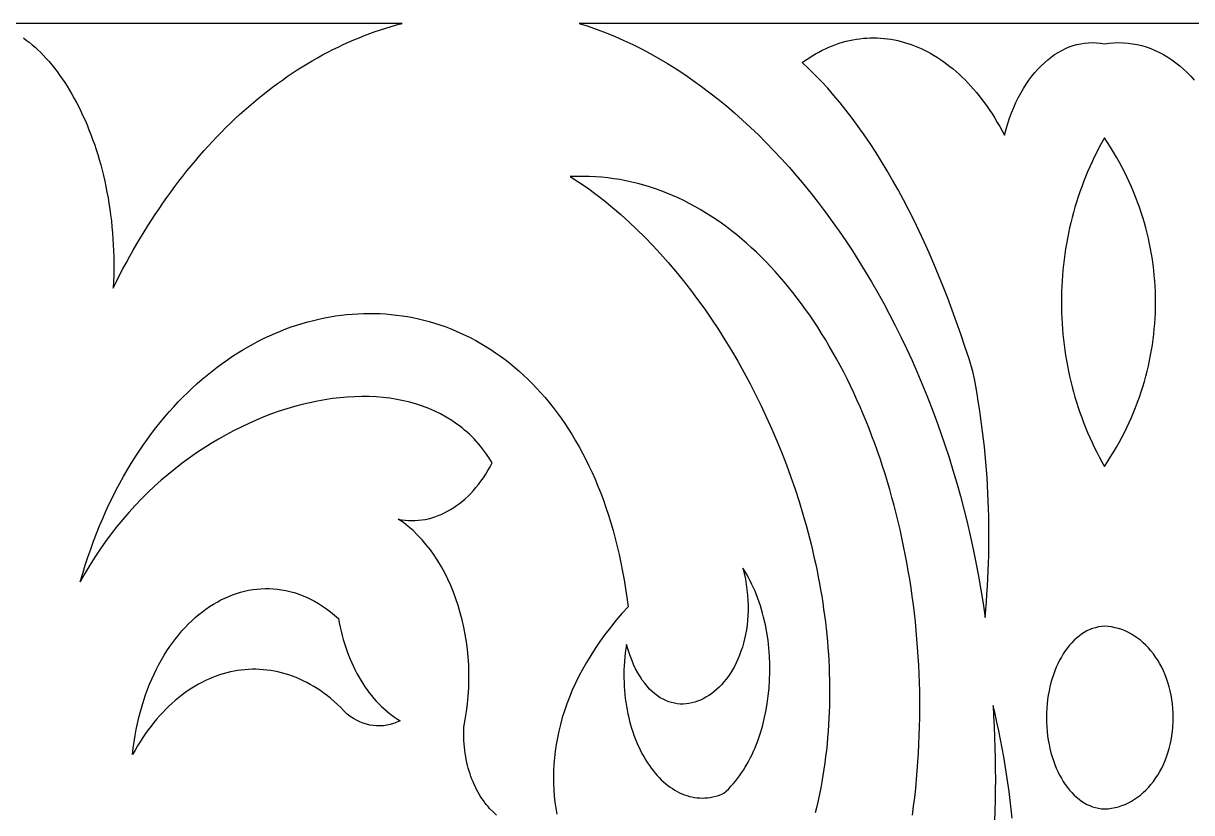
# Model space of a CAD drawing. Extents: x -1145 to -490, y -328 to 327.
# Drawn here: x -1002.2 to -931.7, y -250.4 to -202.8 of the extents above; entities that cross this region are included whole.
import ezdxf

# ---------------------------------------------------------------- set-up
doc = ezdxf.new("R2010")
doc.units = 0
doc.layers.add('LAYER_1', color=18, linetype='CONTINUOUS')

msp = doc.modelspace()

# ---------------------------------------------------------------- linework, layer by layer
at = {"layer": 'LAYER_1'}
for points in [[(-1002.236, -203.666), (-1002.057, -203.797), (-1001.879, -203.935), (-1001.703, -204.08), (-1001.528, -204.233), (-1001.355, -204.393), (-1001.184, -204.559), (-1001.015, -204.733), (-1000.848, -204.914), (-1000.683, -205.101), (-1000.52, -205.295), (-1000.359, -205.495), (-1000.2, -205.702), (-1000.044, -205.915), (-999.891, -206.134), (-999.74, -206.359), (-999.591, -206.591), (-999.446, -206.828), (-999.303, -207.071), (-999.163, -207.319), (-999.027, -207.574), (-998.893, -207.833), (-998.763, -208.098), (-998.636, -208.368), (-998.512, -208.644), (-998.392, -208.924), (-998.275, -209.21), (-998.162, -209.5), (-998.053, -209.795), (-997.948, -210.094), (-997.846, -210.398), (-997.749, -210.707), (-997.655, -211.019), (-997.566, -211.336), (-997.481, -211.657), (-997.401, -211.982), (-997.325, -212.311), (-997.253, -212.644), (-997.186, -212.98), (-997.124, -213.32), (-997.066, -213.663), (-997.014, -214.01), (-996.966, -214.36), (-996.924, -214.713), (-996.886, -215.069), (-996.854, -215.428), (-996.827, -215.79), (-996.806, -216.155), (-996.79, -216.522), (-996.78, -216.892), (-996.775, -217.264), (-996.776, -217.639), (-996.783, -218.015), (-996.796, -218.394), (-996.815, -218.775), (-996.62, -218.381), (-996.422, -217.992), (-996.22, -217.606), (-996.016, -217.225), (-995.809, -216.847), (-995.598, -216.474), (-995.385, -216.105), (-995.169, -215.74), (-994.95, -215.379), (-994.728, -215.023), (-994.503, -214.671), (-994.275, -214.323), (-994.045, -213.979), (-993.812, -213.64), (-993.576, -213.305), (-993.337, -212.974), (-993.096, -212.648), (-992.852, -212.326), (-992.606, -212.009), (-992.357, -211.696), (-992.105, -211.388), (-991.852, -211.084), (-991.595, -210.785), (-991.336, -210.49), (-991.075, -210.2), (-990.812, -209.915), (-990.546, -209.635), (-990.278, -209.359), (-990.007, -209.088), (-989.735, -208.821), (-989.46, -208.56), (-989.183, -208.303), (-988.904, -208.051), (-988.623, -207.804), (-988.34, -207.562), (-988.054, -207.325), (-987.767, -207.092), (-987.478, -206.865), (-987.187, -206.643), (-986.894, -206.425), (-986.599, -206.213), (-986.302, -206.006), (-986.003, -205.804), (-985.703, -205.607), (-985.401, -205.416), (-985.097, -205.229), (-984.792, -205.048), (-984.485, -204.872), (-984.176, -204.701), (-983.865, -204.536), (-983.554, -204.376), (-983.24, -204.221), (-982.925, -204.072), (-982.609, -203.928), (-982.291, -203.789), (-981.972, -203.656), (-981.651, -203.529), (-981.33, -203.407), (-981.007, -203.29), (-980.682, -203.179), (-980.357, -203.074), (-980.03, -202.974), (-979.702, -202.88), (-979.373, -202.792), (-1004.089, -202.794)], [(-899.265, -202.793), (-936.98, -202.794), (-968.675, -202.794), (-968.132, -202.968), (-967.59, -203.157), (-967.051, -203.363), (-966.514, -203.583), (-965.979, -203.819), (-965.446, -204.07), (-964.916, -204.335), (-964.39, -204.616), (-963.866, -204.911), (-963.345, -205.22), (-962.827, -205.544), (-962.313, -205.882), (-961.803, -206.234), (-961.296, -206.599), (-960.793, -206.978), (-960.294, -207.37), (-959.8, -207.776), (-959.31, -208.194), (-958.824, -208.626), (-958.343, -209.07), (-957.867, -209.527), (-957.396, -209.996), (-956.93, -210.477), (-956.469, -210.971), (-956.014, -211.476), (-955.564, -211.993), (-955.121, -212.521), (-954.683, -213.061), (-954.251, -213.612), (-953.826, -214.175), (-953.407, -214.748), (-952.994, -215.331), (-952.588, -215.926), (-952.189, -216.53), (-951.797, -217.145), (-951.413, -217.77), (-951.035, -218.405), (-950.665, -219.049), (-950.303, -219.703), (-949.948, -220.366), (-949.602, -221.039), (-949.263, -221.72), (-948.933, -222.411), (-948.611, -223.11), (-948.298, -223.817), (-947.994, -224.533), (-947.698, -225.257), (-947.412, -225.989), (-947.135, -226.729), (-946.867, -227.477), (-946.608, -228.232), (-946.359, -228.994), (-946.12, -229.764), (-945.892, -230.541), (-945.673, -231.324), (-945.464, -232.114), (-945.266, -232.911), (-945.079, -233.714), (-944.902, -234.523), (-944.736, -235.338), (-944.581, -236.159), (-944.438, -236.986), (-944.305, -237.818), (-944.185, -238.655), (-944.142, -238.188), (-944.103, -237.719), (-944.069, -237.25), (-944.039, -236.781), (-944.014, -236.311), (-943.992, -235.842), (-943.975, -235.371), (-943.962, -234.901), (-943.953, -234.431), (-943.949, -233.961), (-943.949, -233.491), (-943.953, -233.021), (-943.961, -232.552), (-943.974, -232.083), (-943.99, -231.614), (-944.011, -231.146), (-944.036, -230.679), (-944.066, -230.212), (-944.099, -229.746), (-944.137, -229.281), (-944.179, -228.817), (-944.225, -228.354), (-944.276, -227.892), (-944.33, -227.431), (-944.389, -226.972), (-944.452, -226.514), (-944.519, -226.058), (-944.591, -225.603), (-944.666, -225.149), (-944.746, -224.698), (-944.83, -224.248), (-944.918, -223.8), (-945.153, -223.042), (-945.396, -222.293), (-945.645, -221.553), (-945.9, -220.822), (-946.162, -220.1), (-946.43, -219.387), (-946.704, -218.684), (-946.985, -217.992), (-947.271, -217.31), (-947.563, -216.638), (-947.861, -215.977), (-948.164, -215.328), (-948.473, -214.691), (-948.787, -214.065), (-949.107, -213.451), (-949.431, -212.85), (-949.761, -212.261), (-950.095, -211.686), (-950.434, -211.123), (-950.778, -210.575), (-951.127, -210.04), (-951.48, -209.519), (-951.837, -209.013), (-952.198, -208.522), (-952.564, -208.046), (-952.933, -207.585), (-953.307, -207.14), (-953.684, -206.71), (-954.064, -206.297), (-954.449, -205.9), (-954.836, -205.52), (-955.227, -205.158), (-955.028, -205.017), (-954.828, -204.883), (-954.627, -204.756), (-954.425, -204.637), (-954.222, -204.524), (-954.018, -204.419), (-953.814, -204.32), (-953.608, -204.229), (-953.402, -204.144), (-953.196, -204.067), (-952.989, -203.996), (-952.781, -203.932), (-952.573, -203.876), (-952.365, -203.826), (-952.157, -203.782), (-951.948, -203.746), (-951.74, -203.716), (-951.531, -203.694), (-951.322, -203.678), (-951.113, -203.668), (-950.905, -203.665), (-950.696, -203.669), (-950.488, -203.68), (-950.281, -203.697), (-950.074, -203.721), (-949.867, -203.751), (-949.66, -203.788), (-949.455, -203.832), (-949.25, -203.882), (-949.046, -203.938), (-948.842, -204.001), (-948.64, -204.07), (-948.438, -204.146), (-948.237, -204.228), (-948.038, -204.316), (-947.84, -204.411), (-947.642, -204.512), (-947.447, -204.619), (-947.252, -204.733), (-947.059, -204.853), (-946.867, -204.979), (-946.677, -205.111), (-946.488, -205.249), (-946.301, -205.394), (-946.116, -205.544), (-945.933, -205.701), (-945.751, -205.864), (-945.572, -206.033), (-945.394, -206.207), (-945.219, -206.388), (-945.045, -206.575), (-944.874, -206.768), (-944.705, -206.967), (-944.538, -207.171), (-944.374, -207.382), (-944.212, -207.598), (-944.053, -207.82), (-943.897, -208.048), (-943.743, -208.282), (-943.591, -208.522), (-943.443, -208.767), (-943.297, -209.018), (-943.154, -209.275), (-943.015, -209.537), (-942.919, -209.185), (-942.815, -208.843), (-942.703, -208.51), (-942.583, -208.187), (-942.455, -207.875), (-942.319, -207.572), (-942.176, -207.281), (-942.026, -207), (-941.869, -206.73), (-941.705, -206.471), (-941.536, -206.224), (-941.36, -205.988), (-941.178, -205.764), (-940.991, -205.552), (-940.799, -205.352), (-940.602, -205.165), (-940.4, -204.99), (-940.193, -204.828), (-939.983, -204.679), (-939.768, -204.544), (-939.55, -204.421), (-939.328, -204.313), (-939.103, -204.218), (-938.875, -204.137), (-938.645, -204.07), (-938.412, -204.018), (-938.177, -203.981), (-937.94, -203.958), (-937.702, -203.951), (-937.462, -203.959), (-937.221, -203.982), (-936.98, -204.021), (-936.692, -203.982), (-936.406, -203.959), (-936.12, -203.951), (-935.837, -203.958), (-935.555, -203.981), (-935.275, -204.018), (-934.998, -204.07), (-934.724, -204.137), (-934.453, -204.218), (-934.186, -204.313), (-933.922, -204.421), (-933.662, -204.544), (-933.407, -204.679), (-933.156, -204.828), (-932.911, -204.99), (-932.67, -205.165), (-932.436, -205.352), (-932.207, -205.552), (-931.984, -205.764), (-931.769, -205.988), (-931.559, -206.224)], [(-948.565, -250.588), (-948.495, -250.053), (-948.43, -249.518), (-948.372, -248.982), (-948.32, -248.447), (-948.275, -247.912), (-948.235, -247.377), (-948.201, -246.842), (-948.173, -246.307), (-948.152, -245.773), (-948.136, -245.239), (-948.126, -244.707), (-948.121, -244.174), (-948.123, -243.643), (-948.13, -243.113), (-948.143, -242.584), (-948.162, -242.056), (-948.186, -241.529), (-948.216, -241.003), (-948.252, -240.479), (-948.293, -239.957), (-948.339, -239.436), (-948.391, -238.917), (-948.449, -238.4), (-948.512, -237.885), (-948.58, -237.372), (-948.653, -236.861), (-948.732, -236.352), (-948.816, -235.846), (-948.905, -235.342), (-949, -234.841), (-949.099, -234.343), (-949.204, -233.847), (-949.313, -233.354), (-949.428, -232.864), (-949.548, -232.377), (-949.672, -231.894), (-949.802, -231.414), (-949.936, -230.937), (-950.075, -230.463), (-950.219, -229.994), (-950.368, -229.528), (-950.521, -229.065), (-950.679, -228.607), (-950.842, -228.153), (-951.009, -227.702), (-951.181, -227.256), (-951.358, -226.815), (-951.538, -226.377), (-951.724, -225.944), (-951.914, -225.516), (-952.108, -225.093), (-952.306, -224.674), (-952.509, -224.26), (-952.716, -223.851), (-952.928, -223.448), (-953.143, -223.049), (-953.363, -222.656), (-953.587, -222.269), (-953.815, -221.886), (-954.047, -221.51), (-954.283, -221.139), (-954.523, -220.774), (-954.767, -220.415), (-955.015, -220.062), (-955.266, -219.715), (-955.522, -219.375), (-955.781, -219.04), (-956.044, -218.712), (-956.311, -218.391), (-956.582, -218.076), (-956.856, -217.769), (-957.133, -217.467), (-957.415, -217.173), (-957.7, -216.886), (-957.988, -216.606), (-958.28, -216.334), (-958.575, -216.068), (-958.873, -215.81), (-959.175, -215.56), (-959.481, -215.317), (-959.789, -215.082), (-960.101, -214.855), (-960.416, -214.636), (-960.734, -214.425), (-961.055, -214.222), (-961.38, -214.028), (-961.707, -213.841), (-962.037, -213.663), (-962.371, -213.494), (-962.707, -213.334), (-963.046, -213.182), (-963.389, -213.039), (-963.733, -212.905), (-964.081, -212.78), (-964.432, -212.664), (-964.785, -212.558), (-965.141, -212.461), (-965.499, -212.373), (-965.86, -212.295), (-966.224, -212.227), (-966.59, -212.169), (-966.959, -212.12), (-967.33, -212.081), (-967.704, -212.053), (-968.08, -212.035), (-968.458, -212.027), (-968.839, -212.029), (-969.222, -212.042), (-968.704, -212.375), (-968.191, -212.728), (-967.68, -213.099), (-967.174, -213.489), (-966.673, -213.898), (-966.176, -214.323), (-965.684, -214.767), (-965.198, -215.226), (-964.717, -215.703), (-964.242, -216.195), (-963.773, -216.703), (-963.311, -217.225), (-962.855, -217.763), (-962.407, -218.314), (-961.966, -218.88), (-961.533, -219.458), (-961.108, -220.05), (-960.691, -220.654), (-960.283, -221.27), (-959.884, -221.898), (-959.495, -222.536), (-959.114, -223.186), (-958.744, -223.846), (-958.384, -224.516), (-958.034, -225.195), (-957.695, -225.883), (-957.367, -226.58), (-957.05, -227.285), (-956.745, -227.997), (-956.453, -228.717), (-956.172, -229.444), (-955.904, -230.177), (-955.649, -230.916), (-955.407, -231.661), (-955.178, -232.411), (-954.964, -233.165), (-954.862, -233.544), (-954.763, -233.924), (-954.668, -234.305), (-954.577, -234.686), (-954.49, -235.069), (-954.406, -235.452), (-954.326, -235.836), (-954.249, -236.221), (-954.177, -236.607), (-954.108, -236.993), (-954.044, -237.379), (-953.983, -237.766), (-953.926, -238.153), (-953.873, -238.541), (-953.825, -238.929), (-953.78, -239.318), (-953.74, -239.706), (-953.703, -240.095), (-953.671, -240.483), (-953.643, -240.872), (-953.62, -241.261), (-953.601, -241.65), (-953.586, -242.038), (-953.575, -242.426), (-953.569, -242.815), (-953.568, -243.202), (-953.57, -243.59), (-953.578, -243.977), (-953.59, -244.364), (-953.607, -244.75), (-953.628, -245.135), (-953.654, -245.52), (-953.685, -245.905), (-953.72, -246.288), (-953.761, -246.671), (-953.806, -247.053), (-953.856, -247.434), (-953.911, -247.814), (-953.971, -248.193), (-954.036, -248.571), (-954.106, -248.948), (-954.181, -249.324), (-954.262, -249.699), (-954.347, -250.072), (-954.438, -250.444)], [(-973.672, -250.588), (-973.884, -250.396), (-974.087, -250.186), (-974.185, -250.075), (-974.281, -249.959), (-974.374, -249.839), (-974.465, -249.715), (-974.553, -249.587), (-974.639, -249.455), (-974.722, -249.318), (-974.801, -249.179), (-974.878, -249.035), (-974.952, -248.887), (-975.022, -248.736), (-975.09, -248.582), (-975.154, -248.424), (-975.214, -248.262), (-975.271, -248.098), (-975.325, -247.93), (-975.375, -247.758), (-975.421, -247.584), (-975.463, -247.407), (-975.501, -247.227), (-975.535, -247.043), (-975.565, -246.858), (-975.591, -246.669), (-975.613, -246.478), (-975.63, -246.284), (-975.643, -246.087), (-975.651, -245.888), (-975.654, -245.687), (-975.653, -245.484), (-975.647, -245.278), (-975.556, -244.808), (-975.481, -244.336), (-975.422, -243.863), (-975.378, -243.39), (-975.35, -242.918), (-975.337, -242.447), (-975.338, -241.978), (-975.354, -241.511), (-975.384, -241.047), (-975.429, -240.587), (-975.488, -240.132), (-975.56, -239.681), (-975.646, -239.237), (-975.746, -238.798), (-975.859, -238.367), (-975.984, -237.943), (-976.123, -237.527), (-976.274, -237.121), (-976.438, -236.723), (-976.613, -236.336), (-976.801, -235.96), (-977.001, -235.595), (-977.212, -235.242), (-977.435, -234.902), (-977.668, -234.576), (-977.913, -234.263), (-978.169, -233.965), (-978.435, -233.682), (-978.712, -233.416), (-978.998, -233.165), (-979.295, -232.932), (-979.602, -232.717), (-979.397, -232.754), (-979.193, -232.781), (-978.989, -232.798), (-978.786, -232.804), (-978.583, -232.801), (-978.382, -232.788), (-978.181, -232.766), (-977.981, -232.733), (-977.782, -232.692), (-977.585, -232.64), (-977.39, -232.58), (-977.196, -232.51), (-977.005, -232.432), (-976.815, -232.344), (-976.628, -232.247), (-976.443, -232.142), (-976.26, -232.027), (-976.081, -231.904), (-975.904, -231.773), (-975.73, -231.633), (-975.559, -231.485), (-975.392, -231.328), (-975.228, -231.164), (-975.068, -230.991), (-974.912, -230.81), (-974.76, -230.621), (-974.612, -230.425), (-974.468, -230.221), (-974.328, -230.009), (-974.194, -229.79), (-974.064, -229.563), (-973.939, -229.329), (-974.046, -229.151), (-974.157, -228.977), (-974.272, -228.808), (-974.39, -228.642), (-974.511, -228.481), (-974.636, -228.324), (-974.764, -228.171), (-974.896, -228.022), (-975.031, -227.877), (-975.169, -227.737), (-975.31, -227.6), (-975.454, -227.468), (-975.601, -227.34), (-975.751, -227.216), (-975.904, -227.096), (-976.06, -226.979), (-976.38, -226.76), (-976.711, -226.556), (-977.052, -226.368), (-977.404, -226.196), (-977.765, -226.039), (-978.134, -225.899), (-978.513, -225.774), (-978.9, -225.664), (-979.295, -225.57), (-979.697, -225.49), (-980.106, -225.426), (-980.521, -225.377), (-980.943, -225.343), (-981.37, -225.324), (-981.803, -225.319), (-982.24, -225.329), (-982.682, -225.354), (-983.128, -225.393), (-983.577, -225.446), (-984.029, -225.513), (-984.485, -225.595), (-984.942, -225.69), (-985.401, -225.799), (-985.862, -225.922), (-986.324, -226.059), (-986.786, -226.209), (-987.248, -226.373), (-987.71, -226.55), (-988.172, -226.741), (-988.632, -226.944), (-989.091, -227.161), (-989.547, -227.39), (-990.001, -227.632), (-990.453, -227.887), (-990.901, -228.155), (-991.345, -228.435), (-991.786, -228.727), (-992.221, -229.032), (-992.652, -229.349), (-993.078, -229.678), (-993.497, -230.02), (-993.91, -230.373), (-994.317, -230.737), (-994.716, -231.114), (-995.108, -231.502), (-995.492, -231.902), (-995.868, -232.312), (-996.234, -232.735), (-996.592, -233.168), (-996.94, -233.612), (-997.277, -234.068), (-997.605, -234.534), (-997.921, -235.011), (-998.226, -235.498), (-998.519, -235.997), (-998.8, -236.505), (-998.652, -236), (-998.498, -235.502), (-998.337, -235.012), (-998.17, -234.531), (-997.998, -234.057), (-997.819, -233.591), (-997.634, -233.133), (-997.444, -232.683), (-997.248, -232.24), (-997.046, -231.806), (-996.839, -231.38), (-996.627, -230.961), (-996.41, -230.551), (-996.187, -230.148), (-995.96, -229.754), (-995.727, -229.367), (-995.49, -228.988), (-995.248, -228.618), (-995.002, -228.255), (-994.751, -227.9), (-994.496, -227.554), (-994.237, -227.215), (-993.974, -226.884), (-993.706, -226.562), (-993.435, -226.247), (-993.16, -225.941), (-992.882, -225.642), (-992.6, -225.351), (-992.314, -225.069), (-992.026, -224.795), (-991.734, -224.528), (-991.439, -224.27), (-991.141, -224.02), (-990.84, -223.778), (-990.536, -223.544), (-990.23, -223.318), (-989.921, -223.1), (-989.61, -222.89), (-989.297, -222.688), (-988.981, -222.495), (-988.663, -222.309), (-988.344, -222.132), (-988.022, -221.963), (-987.699, -221.802), (-987.374, -221.649), (-987.048, -221.505), (-986.72, -221.368), (-986.391, -221.24), (-986.06, -221.12), (-985.729, -221.008), (-985.397, -220.904), (-985.063, -220.808), (-984.729, -220.721), (-984.395, -220.642), (-984.06, -220.571), (-983.724, -220.508), (-983.388, -220.453), (-983.052, -220.407), (-982.716, -220.369), (-982.38, -220.339), (-982.045, -220.318), (-981.709, -220.304), (-981.374, -220.299), (-981.039, -220.303), (-980.705, -220.314), (-980.372, -220.334), (-980.039, -220.362), (-979.707, -220.398), (-979.377, -220.443), (-979.047, -220.496), (-978.719, -220.557), (-978.392, -220.627), (-978.067, -220.705), (-977.743, -220.791), (-977.421, -220.886), (-977.101, -220.989), (-976.783, -221.1), (-976.467, -221.22), (-976.152, -221.348), (-975.841, -221.485), (-975.531, -221.629), (-975.224, -221.783), (-974.92, -221.944), (-974.618, -222.114), (-974.32, -222.293), (-974.024, -222.479), (-973.731, -222.675), (-973.441, -222.878), (-973.155, -223.09), (-972.872, -223.311), (-972.593, -223.54), (-972.317, -223.777), (-972.045, -224.023), (-971.776, -224.278), (-971.512, -224.54), (-971.252, -224.812), (-970.995, -225.091), (-970.743, -225.38), (-970.496, -225.676), (-970.253, -225.982), (-970.015, -226.295), (-969.781, -226.618), (-969.552, -226.948), (-969.328, -227.288), (-969.109, -227.636), (-968.896, -227.992), (-968.687, -228.357), (-968.484, -228.73), (-968.287, -229.113), (-968.095, -229.503), (-967.908, -229.902), (-967.728, -230.31), (-967.554, -230.726), (-967.385, -231.151), (-967.223, -231.585), (-967.067, -232.027), (-966.918, -232.478), (-966.775, -232.937), (-966.638, -233.405), (-966.508, -233.882), (-966.386, -234.367), (-966.27, -234.861), (-966.161, -235.363), (-966.059, -235.874), (-965.965, -236.394), (-965.878, -236.923), (-965.798, -237.46), (-965.726, -238.006), (-966.104, -238.424), (-966.462, -238.844), (-966.803, -239.264), (-967.126, -239.685), (-967.431, -240.106), (-967.719, -240.527), (-967.99, -240.948), (-968.244, -241.369), (-968.481, -241.789), (-968.703, -242.209), (-968.908, -242.628), (-969.097, -243.046), (-969.271, -243.463), (-969.429, -243.878), (-969.573, -244.292), (-969.702, -244.704), (-969.816, -245.114), (-969.916, -245.521), (-970.002, -245.927), (-970.074, -246.329), (-970.133, -246.729), (-970.178, -247.126), (-970.211, -247.52), (-970.231, -247.91), (-970.238, -248.297), (-970.234, -248.68), (-970.217, -249.06), (-970.188, -249.435), (-970.149, -249.805), (-970.097, -250.172), (-970.036, -250.533)], [(-942.554, -250.765), (-942.607, -250.231), (-942.666, -249.698), (-942.732, -249.167), (-942.803, -248.638), (-942.88, -248.11), (-942.962, -247.584), (-943.051, -247.06), (-943.145, -246.538), (-943.245, -246.018), (-943.351, -245.501), (-943.463, -244.986), (-943.581, -244.474), (-943.704, -243.964), (-943.667, -244.605), (-943.635, -245.244), (-943.609, -245.883), (-943.589, -246.521), (-943.574, -247.158), (-943.565, -247.794), (-943.562, -248.428), (-943.564, -249.061), (-943.572, -249.693), (-943.586, -250.324), (-943.605, -250.954)]]:
    msp.add_lwpolyline(points, dxfattribs=at)
for points in [[(-936.98, -209.698), (-937.139, -209.985), (-937.294, -210.275), (-937.444, -210.566), (-937.588, -210.86), (-937.728, -211.155), (-937.862, -211.453), (-937.991, -211.752), (-938.116, -212.053), (-938.235, -212.356), (-938.349, -212.66), (-938.458, -212.966), (-938.562, -213.273), (-938.661, -213.582), (-938.755, -213.892), (-938.843, -214.203), (-938.927, -214.516), (-939.006, -214.83), (-939.079, -215.144), (-939.148, -215.46), (-939.211, -215.777), (-939.269, -216.094), (-939.323, -216.412), (-939.371, -216.731), (-939.414, -217.051), (-939.452, -217.371), (-939.485, -217.692), (-939.513, -218.013), (-939.536, -218.334), (-939.553, -218.656), (-939.566, -218.978), (-939.574, -219.3), (-939.576, -219.622), (-939.574, -219.944), (-939.566, -220.266), (-939.553, -220.588), (-939.536, -220.91), (-939.513, -221.231), (-939.485, -221.552), (-939.452, -221.873), (-939.414, -222.193), (-939.371, -222.512), (-939.323, -222.831), (-939.269, -223.15), (-939.211, -223.467), (-939.148, -223.784), (-939.079, -224.099), (-939.006, -224.414), (-938.927, -224.728), (-938.843, -225.04), (-938.755, -225.352), (-938.661, -225.662), (-938.562, -225.971), (-938.458, -226.278), (-938.349, -226.584), (-938.235, -226.888), (-938.116, -227.191), (-937.991, -227.492), (-937.862, -227.791), (-937.728, -228.089), (-937.588, -228.384), (-937.444, -228.678), (-937.294, -228.969), (-937.139, -229.259), (-936.98, -229.546), (-936.789, -229.259), (-936.605, -228.969), (-936.428, -228.678), (-936.256, -228.384), (-936.09, -228.089), (-935.93, -227.791), (-935.776, -227.492), (-935.628, -227.191), (-935.486, -226.888), (-935.351, -226.584), (-935.221, -226.278), (-935.097, -225.971), (-934.98, -225.662), (-934.868, -225.352), (-934.762, -225.04), (-934.663, -224.728), (-934.569, -224.414), (-934.482, -224.099), (-934.4, -223.784), (-934.325, -223.467), (-934.256, -223.15), (-934.192, -222.831), (-934.135, -222.512), (-934.084, -222.193), (-934.038, -221.873), (-933.999, -221.552), (-933.966, -221.231), (-933.939, -220.91), (-933.918, -220.588), (-933.903, -220.266), (-933.894, -219.944), (-933.891, -219.622), (-933.894, -219.3), (-933.903, -218.978), (-933.918, -218.656), (-933.939, -218.334), (-933.966, -218.013), (-933.999, -217.692), (-934.038, -217.371), (-934.084, -217.051), (-934.135, -216.731), (-934.192, -216.412), (-934.256, -216.094), (-934.325, -215.777), (-934.4, -215.46), (-934.482, -215.144), (-934.569, -214.83), (-934.663, -214.516), (-934.762, -214.203), (-934.868, -213.892), (-934.98, -213.582), (-935.097, -213.273), (-935.221, -212.966), (-935.351, -212.66), (-935.486, -212.356), (-935.628, -212.053), (-935.776, -211.752), (-935.93, -211.453), (-936.09, -211.155), (-936.256, -210.86), (-936.428, -210.566), (-936.605, -210.275), (-936.789, -209.985)], [(-965.829, -240.282), (-965.869, -240.541), (-965.903, -240.8), (-965.931, -241.057), (-965.953, -241.313), (-965.969, -241.568), (-965.979, -241.821), (-965.984, -242.072), (-965.984, -242.322), (-965.978, -242.57), (-965.967, -242.816), (-965.95, -243.06), (-965.929, -243.301), (-965.902, -243.54), (-965.87, -243.777), (-965.834, -244.011), (-965.792, -244.241), (-965.746, -244.469), (-965.696, -244.694), (-965.641, -244.916), (-965.581, -245.134), (-965.517, -245.348), (-965.449, -245.559), (-965.377, -245.766), (-965.3, -245.97), (-965.22, -246.169), (-965.136, -246.363), (-965.048, -246.554), (-964.956, -246.74), (-964.861, -246.921), (-964.762, -247.098), (-964.66, -247.269), (-964.554, -247.436), (-964.445, -247.597), (-964.333, -247.753), (-964.218, -247.904), (-964.1, -248.049), (-963.979, -248.188), (-963.855, -248.321), (-963.729, -248.449), (-963.599, -248.57), (-963.468, -248.685), (-963.334, -248.793), (-963.197, -248.895), (-963.059, -248.99), (-962.918, -249.078), (-962.775, -249.16), (-962.63, -249.234), (-962.483, -249.301), (-962.334, -249.36), (-962.184, -249.412), (-962.032, -249.456), (-961.878, -249.493), (-961.724, -249.521), (-961.567, -249.542), (-961.41, -249.554), (-961.251, -249.558), (-961.091, -249.553), (-960.93, -249.54), (-960.768, -249.518), (-960.606, -249.487), (-960.442, -249.447), (-960.278, -249.398), (-960.114, -249.339), (-959.949, -249.271), (-959.803, -249.136), (-959.66, -248.995), (-959.521, -248.848), (-959.386, -248.697), (-959.255, -248.54), (-959.128, -248.378), (-959.004, -248.211), (-958.885, -248.04), (-958.769, -247.864), (-958.658, -247.683), (-958.55, -247.499), (-958.446, -247.31), (-958.346, -247.118), (-958.25, -246.921), (-958.158, -246.721), (-958.07, -246.518), (-957.987, -246.311), (-957.907, -246.101), (-957.759, -245.672), (-957.628, -245.233), (-957.513, -244.784), (-957.414, -244.326), (-957.332, -243.861), (-957.267, -243.391), (-957.218, -242.915), (-957.186, -242.437), (-957.171, -241.956), (-957.174, -241.474), (-957.193, -240.992), (-957.23, -240.511), (-957.284, -240.034), (-957.355, -239.56), (-957.445, -239.091), (-957.551, -238.629), (-957.611, -238.4), (-957.676, -238.174), (-957.745, -237.95), (-957.818, -237.728), (-957.896, -237.508), (-957.979, -237.292), (-958.066, -237.078), (-958.157, -236.867), (-958.254, -236.659), (-958.354, -236.454), (-958.459, -236.253), (-958.569, -236.056), (-958.684, -235.862), (-958.803, -235.672), (-958.722, -236.009), (-958.654, -236.343), (-958.598, -236.672), (-958.554, -236.996), (-958.521, -237.316), (-958.5, -237.631), (-958.489, -237.94), (-958.489, -238.244), (-958.5, -238.542), (-958.52, -238.834), (-958.55, -239.121), (-958.59, -239.401), (-958.638, -239.675), (-958.695, -239.942), (-958.761, -240.202), (-958.835, -240.455), (-958.916, -240.7), (-959.005, -240.939), (-959.102, -241.169), (-959.205, -241.392), (-959.314, -241.606), (-959.43, -241.813), (-959.552, -242.011), (-959.68, -242.2), (-959.813, -242.38), (-959.95, -242.551), (-960.093, -242.713), (-960.24, -242.865), (-960.391, -243.007), (-960.546, -243.14), (-960.704, -243.262), (-960.865, -243.374), (-961.03, -243.476), (-961.196, -243.567), (-961.365, -243.647), (-961.536, -243.715), (-961.708, -243.773), (-961.882, -243.819), (-962.057, -243.853), (-962.232, -243.875), (-962.408, -243.885), (-962.584, -243.882), (-962.759, -243.867), (-962.934, -243.839), (-963.108, -243.798), (-963.281, -243.744), (-963.452, -243.677), (-963.621, -243.596), (-963.788, -243.501), (-963.953, -243.392), (-964.115, -243.269), (-964.274, -243.131), (-964.43, -242.979), (-964.582, -242.812), (-964.73, -242.63), (-964.873, -242.433), (-965.012, -242.22), (-965.146, -241.992), (-965.275, -241.748), (-965.398, -241.488), (-965.515, -241.211), (-965.626, -240.918), (-965.731, -240.609)], [(-979.483, -244.893), (-979.683, -244.985), (-979.885, -245.061), (-980.089, -245.121), (-980.294, -245.165), (-980.5, -245.194), (-980.706, -245.207), (-980.912, -245.204), (-981.118, -245.186), (-981.323, -245.152), (-981.526, -245.103), (-981.727, -245.038), (-981.927, -244.958), (-982.123, -244.863), (-982.316, -244.752), (-982.506, -244.627), (-982.692, -244.486), (-982.883, -244.283), (-983.077, -244.089), (-983.273, -243.903), (-983.471, -243.724), (-983.671, -243.554), (-983.874, -243.392), (-984.078, -243.237), (-984.284, -243.091), (-984.492, -242.952), (-984.702, -242.821), (-984.913, -242.698), (-985.125, -242.583), (-985.339, -242.476), (-985.554, -242.377), (-985.77, -242.285), (-985.988, -242.201), (-986.206, -242.125), (-986.425, -242.057), (-986.644, -241.996), (-986.864, -241.943), (-987.085, -241.898), (-987.306, -241.86), (-987.528, -241.83), (-987.75, -241.808), (-987.971, -241.793), (-988.193, -241.785), (-988.415, -241.786), (-988.636, -241.794), (-988.858, -241.809), (-989.079, -241.832), (-989.299, -241.862), (-989.519, -241.9), (-989.738, -241.945), (-989.956, -241.998), (-990.174, -242.058), (-990.39, -242.125), (-990.606, -242.2), (-990.82, -242.282), (-991.033, -242.372), (-991.244, -242.468), (-991.454, -242.572), (-991.662, -242.684), (-991.869, -242.802), (-992.074, -242.928), (-992.277, -243.061), (-992.478, -243.201), (-992.677, -243.349), (-992.874, -243.503), (-993.068, -243.665), (-993.26, -243.834), (-993.45, -244.01), (-993.637, -244.193), (-993.821, -244.383), (-994.002, -244.58), (-994.181, -244.784), (-994.356, -244.995), (-994.529, -245.213), (-994.698, -245.438), (-994.864, -245.67), (-995.027, -245.909), (-995.186, -246.155), (-995.341, -246.408), (-995.493, -246.668), (-995.641, -246.934), (-995.597, -246.545), (-995.546, -246.162), (-995.486, -245.785), (-995.418, -245.414), (-995.343, -245.05), (-995.26, -244.692), (-995.169, -244.34), (-995.072, -243.995), (-994.967, -243.657), (-994.855, -243.326), (-994.737, -243.001), (-994.612, -242.684), (-994.481, -242.374), (-994.343, -242.072), (-994.199, -241.776), (-994.05, -241.489), (-993.894, -241.209), (-993.733, -240.936), (-993.567, -240.672), (-993.395, -240.415), (-993.219, -240.167), (-993.037, -239.927), (-992.851, -239.695), (-992.66, -239.471), (-992.465, -239.257), (-992.266, -239.05), (-992.062, -238.853), (-991.855, -238.664), (-991.644, -238.484), (-991.429, -238.314), (-991.211, -238.153), (-990.99, -238), (-990.765, -237.858), (-990.538, -237.725), (-990.308, -237.601), (-990.076, -237.488), (-989.841, -237.384), (-989.604, -237.29), (-989.365, -237.206), (-989.124, -237.133), (-988.881, -237.069), (-988.637, -237.016), (-988.391, -236.974), (-988.145, -236.943), (-987.897, -236.922), (-987.648, -236.912), (-987.399, -236.913), (-987.149, -236.925), (-986.898, -236.948), (-986.648, -236.982), (-986.397, -237.028), (-986.147, -237.086), (-985.897, -237.155), (-985.647, -237.236), (-985.398, -237.329), (-985.15, -237.433), (-984.903, -237.55), (-984.657, -237.679), (-984.412, -237.821), (-984.169, -237.974), (-983.928, -238.141), (-983.688, -238.32), (-983.45, -238.511), (-983.214, -238.716), (-983.167, -238.977), (-983.114, -239.234), (-983.056, -239.489), (-982.993, -239.74), (-982.925, -239.987), (-982.852, -240.231), (-982.775, -240.472), (-982.692, -240.708), (-982.605, -240.941), (-982.513, -241.169), (-982.417, -241.394), (-982.316, -241.613), (-982.21, -241.829), (-982.101, -242.04), (-981.987, -242.246), (-981.869, -242.447), (-981.747, -242.643), (-981.621, -242.834), (-981.491, -243.019), (-981.357, -243.2), (-981.22, -243.374), (-981.079, -243.543), (-980.934, -243.707), (-980.786, -243.864), (-980.634, -244.015), (-980.479, -244.16), (-980.321, -244.299), (-980.159, -244.431), (-979.994, -244.557), (-979.827, -244.676), (-979.656, -244.788)], [(-936.98, -239.19), (-937.162, -239.204), (-937.343, -239.231), (-937.52, -239.272), (-937.694, -239.326), (-937.865, -239.392), (-938.032, -239.471), (-938.195, -239.561), (-938.355, -239.663), (-938.51, -239.776), (-938.661, -239.899), (-938.807, -240.034), (-938.949, -240.178), (-939.085, -240.333), (-939.217, -240.497), (-939.343, -240.67), (-939.464, -240.852), (-939.579, -241.043), (-939.687, -241.241), (-939.79, -241.448), (-939.887, -241.662), (-939.976, -241.884), (-940.059, -242.112), (-940.136, -242.347), (-940.205, -242.589), (-940.266, -242.836), (-940.32, -243.089), (-940.366, -243.347), (-940.405, -243.609), (-940.435, -243.877), (-940.457, -244.149), (-940.47, -244.424), (-940.474, -244.704), (-940.47, -244.983), (-940.457, -245.259), (-940.435, -245.53), (-940.405, -245.798), (-940.366, -246.061), (-940.32, -246.319), (-940.266, -246.572), (-940.205, -246.819), (-940.136, -247.06), (-940.059, -247.295), (-939.976, -247.523), (-939.887, -247.745), (-939.79, -247.959), (-939.687, -248.166), (-939.579, -248.365), (-939.464, -248.556), (-939.343, -248.738), (-939.217, -248.911), (-939.085, -249.075), (-938.949, -249.229), (-938.807, -249.374), (-938.661, -249.508), (-938.51, -249.632), (-938.355, -249.745), (-938.195, -249.847), (-938.032, -249.937), (-937.865, -250.015), (-937.694, -250.081), (-937.52, -250.135), (-937.343, -250.176), (-937.162, -250.204), (-936.98, -250.218), (-936.762, -250.204), (-936.548, -250.176), (-936.337, -250.135), (-936.13, -250.081), (-935.927, -250.015), (-935.728, -249.937), (-935.534, -249.847), (-935.344, -249.745), (-935.159, -249.632), (-934.98, -249.508), (-934.806, -249.374), (-934.637, -249.229), (-934.474, -249.075), (-934.318, -248.911), (-934.168, -248.738), (-934.024, -248.556), (-933.888, -248.365), (-933.758, -248.166), (-933.636, -247.959), (-933.521, -247.745), (-933.414, -247.523), (-933.316, -247.295), (-933.225, -247.06), (-933.143, -246.819), (-933.07, -246.572), (-933.006, -246.319), (-932.95, -246.061), (-932.905, -245.798), (-932.869, -245.53), (-932.843, -245.259), (-932.827, -244.983), (-932.822, -244.704), (-932.827, -244.424), (-932.843, -244.149), (-932.869, -243.877), (-932.905, -243.609), (-932.95, -243.347), (-933.006, -243.089), (-933.07, -242.836), (-933.143, -242.589), (-933.225, -242.347), (-933.316, -242.112), (-933.414, -241.884), (-933.521, -241.662), (-933.636, -241.448), (-933.758, -241.241), (-933.888, -241.043), (-934.024, -240.852), (-934.168, -240.67), (-934.318, -240.497), (-934.474, -240.333), (-934.637, -240.178), (-934.806, -240.034), (-934.98, -239.899), (-935.159, -239.776), (-935.344, -239.663), (-935.534, -239.561), (-935.728, -239.471), (-935.927, -239.392), (-936.13, -239.326), (-936.337, -239.272), (-936.548, -239.231), (-936.762, -239.204)]]:
    msp.add_lwpolyline(points, close=True, dxfattribs=at)

doc.saveas('drawing.dxf')
